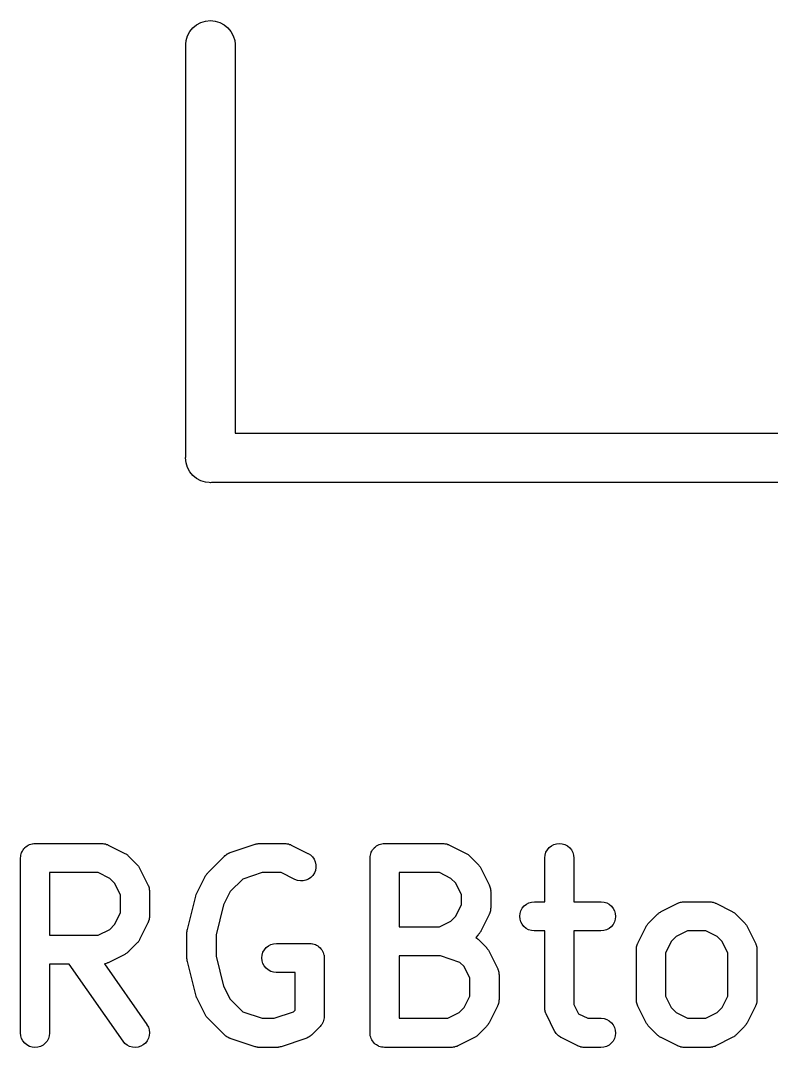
# Model space of a CAD drawing. Extents: x 74.8 to 169.8, y -84.2 to -63.4.
# Drawn here: x 74.78 to 78.64, y -82.41 to -77.12 of the extents above; entities that cross this region are included whole.
import ezdxf

# ---------------------------------------------------------------- set-up
doc = ezdxf.new("R2010")
doc.units = 0
doc.layers.add('BLACK', color=7, linetype='CONTINUOUS')

msp = doc.modelspace()

# ---------------------------------------------------------------- linework, layer by layer
at = {"layer": 'BLACK', "linetype": 'CONTINUOUS'}
for p, q in [((75.6489, -77.1801), (75.6648, -77.1608)), ((75.6648, -77.1608), (75.6841, -77.1449)), ((75.6841, -77.1449), (75.7062, -77.1331)), ((75.7062, -77.1331), (75.7301, -77.1258)), ((75.7301, -77.1258), (75.755, -77.1234)), ((75.755, -77.1234), (75.7799, -77.1258)), ((75.7799, -77.1258), (75.8038, -77.1331)), ((75.8038, -77.1331), (75.8259, -77.1449)), ((75.8259, -77.1449), (75.8452, -77.1608)), ((75.8452, -77.1608), (75.8611, -77.1801)), ((75.6298, -77.2261), (75.6371, -77.2022)), ((75.6371, -77.2022), (75.6489, -77.1801)), ((75.8611, -77.1801), (75.8729, -77.2022)), ((75.8729, -77.2022), (75.8802, -77.2261)), ((75.628, -77.2448), (75.6298, -77.2261)), ((75.628, -79.3688), (75.628, -77.2448)), ((75.8802, -77.2261), (75.882, -77.2448)), ((75.882, -77.2448), (75.882, -79.248)), ((75.882, -79.248), (98.108, -79.248)), ((75.6274, -79.375), (75.628, -79.3688)), ((75.6298, -79.3999), (75.6274, -79.375)), ((75.6371, -79.4238), (75.6298, -79.3999)), ((75.6489, -79.4459), (75.6371, -79.4238)), ((75.6648, -79.4652), (75.6489, -79.4459)), ((75.6841, -79.4811), (75.6648, -79.4652)), ((75.7062, -79.4929), (75.6841, -79.4811)), ((75.7301, -79.5002), (75.7062, -79.4929)), ((75.7488, -79.502), (75.7301, -79.5002)), ((75.755, -79.5026), (75.7488, -79.502)), ((75.7612, -79.502), (75.755, -79.5026)), ((98.2288, -79.502), (75.7612, -79.502)), ((74.7833, -81.4046), (74.7868, -81.3984)), ((74.7868, -81.3984), (74.7901, -81.3922)), ((74.7901, -81.3922), (74.7903, -81.392)), ((74.7903, -81.392), (74.7904, -81.3918)), ((74.7904, -81.3918), (74.795, -81.3863)), ((74.795, -81.3863), (74.7994, -81.3809)), ((74.7994, -81.3809), (74.7996, -81.3808)), ((74.7996, -81.3808), (74.7998, -81.3806)), ((74.7998, -81.3806), (74.8053, -81.3762)), ((74.8053, -81.3762), (74.8108, -81.3717)), ((74.8108, -81.3717), (74.811, -81.3715)), ((74.811, -81.3715), (74.8112, -81.3714)), ((74.8112, -81.3714), (74.8175, -81.3681)), ((74.8175, -81.3681), (74.8237, -81.3648)), ((74.8237, -81.3648), (74.824, -81.3647)), ((74.824, -81.3647), (74.8242, -81.3646)), ((74.8242, -81.3646), (74.831, -81.3626)), ((74.831, -81.3626), (74.8377, -81.3606)), ((74.8377, -81.3606), (74.838, -81.3605)), ((74.838, -81.3605), (74.8382, -81.3605)), ((74.8382, -81.3605), (74.8453, -81.3598)), ((74.8453, -81.3598), (74.8523, -81.3591)), ((74.8523, -81.3591), (75.1951, -81.3591)), ((75.1951, -81.3591), (75.1962, -81.3591)), ((75.1962, -81.3591), (75.1984, -81.3594)), ((75.1984, -81.3594), (75.2006, -81.3593)), ((75.2006, -81.3593), (75.2056, -81.3602)), ((75.2056, -81.3602), (75.2107, -81.3608)), ((75.2107, -81.3608), (75.2128, -81.3614)), ((75.2128, -81.3614), (75.215, -81.3618)), ((75.215, -81.3618), (75.2198, -81.3637)), ((75.2198, -81.3637), (75.2247, -81.3652)), ((75.2247, -81.3652), (75.2266, -81.3663)), ((75.2266, -81.3663), (75.2287, -81.3671)), ((75.2287, -81.3671), (75.3144, -81.4099)), ((75.8571, -81.4058), (75.9857, -81.363)), ((75.9857, -81.363), (75.9867, -81.3627)), ((75.9867, -81.3627), (75.9908, -81.3618)), ((75.9908, -81.3618), (75.9949, -81.3606)), ((75.9949, -81.3606), (75.998, -81.3603)), ((75.998, -81.3603), (76.001, -81.3596)), ((76.001, -81.3596), (76.0052, -81.3596)), ((76.0052, -81.3596), (76.0094, -81.3591)), ((76.0094, -81.3591), (76.138, -81.3591)), ((76.138, -81.3591), (76.139, -81.3591)), ((76.139, -81.3591), (76.1412, -81.3594)), ((76.1412, -81.3594), (76.1434, -81.3593)), ((76.1434, -81.3593), (76.1485, -81.3602)), ((76.1485, -81.3602), (76.1536, -81.3608)), ((76.1536, -81.3608), (76.1557, -81.3614)), ((76.1557, -81.3614), (76.1579, -81.3618)), ((76.1579, -81.3618), (76.1627, -81.3637)), ((76.1627, -81.3637), (76.1675, -81.3652)), ((76.1675, -81.3652), (76.1695, -81.3663)), ((76.1695, -81.3663), (76.1715, -81.3671)), ((76.1715, -81.3671), (76.2573, -81.4099)), ((76.5833, -81.4046), (76.5868, -81.3984)), ((76.5868, -81.3984), (76.5901, -81.3922)), ((76.5901, -81.3922), (76.5903, -81.392)), ((76.5903, -81.392), (76.5904, -81.3918)), ((76.5904, -81.3918), (76.595, -81.3863)), ((76.595, -81.3863), (76.5994, -81.3809)), ((76.5994, -81.3809), (76.5996, -81.3808)), ((76.5996, -81.3808), (76.5998, -81.3806)), ((76.5998, -81.3806), (76.6053, -81.3762)), ((76.6053, -81.3762), (76.6108, -81.3717)), ((76.6108, -81.3717), (76.611, -81.3715)), ((76.611, -81.3715), (76.6112, -81.3714)), ((76.6112, -81.3714), (76.6175, -81.3681)), ((76.6175, -81.3681), (76.6237, -81.3648)), ((76.6237, -81.3648), (76.624, -81.3647)), ((76.624, -81.3647), (76.6242, -81.3646)), ((76.6242, -81.3646), (76.631, -81.3626)), ((76.631, -81.3626), (76.6377, -81.3606)), ((76.6377, -81.3606), (76.638, -81.3605)), ((76.638, -81.3605), (76.6382, -81.3605)), ((76.6382, -81.3605), (76.6453, -81.3598)), ((76.6453, -81.3598), (76.6523, -81.3591)), ((76.6523, -81.3591), (76.9523, -81.3591)), ((76.9523, -81.3591), (76.9533, -81.3591)), ((76.9533, -81.3591), (76.9555, -81.3594)), ((76.9555, -81.3594), (76.9577, -81.3593)), ((76.9577, -81.3593), (76.9628, -81.3602)), ((76.9628, -81.3602), (76.9679, -81.3608)), ((76.9679, -81.3608), (76.97, -81.3614)), ((76.97, -81.3614), (76.9722, -81.3618)), ((76.9722, -81.3618), (76.977, -81.3637)), ((76.977, -81.3637), (76.9818, -81.3652)), ((76.9818, -81.3652), (76.9838, -81.3663)), ((76.9838, -81.3663), (76.9858, -81.3671)), ((76.9858, -81.3671), (77.0715, -81.4099)), ((77.4834, -81.4046), (77.4904, -81.3918)), ((77.4904, -81.3918), (77.4998, -81.3806)), ((77.4998, -81.3806), (77.5112, -81.3714)), ((77.5112, -81.3714), (77.5242, -81.3646)), ((77.5242, -81.3646), (77.5382, -81.3605)), ((77.5382, -81.3605), (77.5528, -81.3591)), ((77.5528, -81.3591), (77.5674, -81.3607)), ((77.5674, -81.3607), (77.5813, -81.365)), ((77.5813, -81.365), (77.5942, -81.372)), ((77.5942, -81.372), (77.6055, -81.3813)), ((77.6055, -81.3813), (77.6148, -81.3926)), ((77.6148, -81.3926), (77.6216, -81.4056)), ((74.7773, -81.4331), (74.7781, -81.4259)), ((74.7773, -81.4336), (74.7773, -81.4331)), ((74.7773, -81.4341), (74.7773, -81.4336)), ((74.7773, -81.4336), (74.7773, -81.4336)), ((74.7773, -81.4336), (74.7773, -81.4336)), ((74.7773, -82.3341), (74.7773, -81.4341)), ((74.7781, -81.4259), (74.7788, -81.4191)), ((74.7788, -81.4191), (74.7789, -81.4188)), ((74.7789, -81.4185), (74.7811, -81.4118)), ((74.7789, -81.4188), (74.7789, -81.4185)), ((74.7811, -81.4118), (74.7831, -81.4051)), ((74.7831, -81.4051), (74.7833, -81.4048)), ((74.7833, -81.4048), (74.7833, -81.4046)), ((75.3144, -81.4099), (75.3153, -81.4104)), ((75.3153, -81.4104), (75.3189, -81.4127)), ((75.3189, -81.4127), (75.3226, -81.4147)), ((75.3226, -81.4147), (75.325, -81.4167)), ((75.325, -81.4167), (75.3276, -81.4184)), ((75.3276, -81.4184), (75.3306, -81.4213)), ((75.3306, -81.4213), (75.3339, -81.424)), ((75.3339, -81.424), (75.3767, -81.4668)), ((75.7421, -81.5097), (75.8278, -81.424)), ((75.8278, -81.424), (75.8286, -81.4232)), ((75.8286, -81.4232), (75.8303, -81.4219)), ((75.8303, -81.4219), (75.8318, -81.4203)), ((75.8318, -81.4203), (75.836, -81.4173)), ((75.836, -81.4173), (75.84, -81.4141)), ((75.84, -81.4141), (75.842, -81.4131)), ((75.842, -81.4131), (75.8438, -81.4118)), ((75.8438, -81.4118), (75.8485, -81.4097)), ((75.8485, -81.4097), (75.853, -81.4074)), ((75.853, -81.4074), (75.8551, -81.4067)), ((75.8551, -81.4067), (75.8571, -81.4058)), ((76.2573, -81.4099), (76.2582, -81.4104)), ((76.2582, -81.4104), (76.2705, -81.4184)), ((76.2705, -81.4184), (76.281, -81.4286)), ((76.281, -81.4286), (76.2893, -81.4406)), ((76.2893, -81.4406), (76.2951, -81.454)), ((76.5773, -81.4331), (76.5781, -81.4259)), ((76.5773, -81.4336), (76.5773, -81.4331)), ((76.5773, -81.4341), (76.5773, -81.4336)), ((76.5773, -81.4336), (76.5773, -81.4336)), ((76.5773, -81.4336), (76.5773, -81.4336)), ((76.5773, -82.3341), (76.5773, -81.4341)), ((76.5781, -81.4259), (76.5788, -81.4191)), ((76.5788, -81.4191), (76.5789, -81.4188)), ((76.5789, -81.4185), (76.5811, -81.4118)), ((76.5789, -81.4188), (76.5789, -81.4185)), ((76.5811, -81.4118), (76.5831, -81.4051)), ((76.5831, -81.4051), (76.5833, -81.4048)), ((76.5833, -81.4048), (76.5833, -81.4046)), ((77.0715, -81.4099), (77.0725, -81.4104)), ((77.0725, -81.4104), (77.076, -81.4127)), ((77.076, -81.4127), (77.0797, -81.4147)), ((77.0797, -81.4147), (77.0821, -81.4167)), ((77.0821, -81.4167), (77.0848, -81.4184)), ((77.0848, -81.4184), (77.0878, -81.4213)), ((77.0878, -81.4213), (77.091, -81.424)), ((77.091, -81.424), (77.1339, -81.4668)), ((77.4773, -81.4331), (77.4789, -81.4185)), ((77.4773, -81.4341), (77.4773, -81.4331)), ((77.4773, -81.6591), (77.4773, -81.4341)), ((77.4789, -81.4185), (77.4834, -81.4046)), ((77.6216, -81.4056), (77.6259, -81.4196)), ((77.6259, -81.4196), (77.6273, -81.4341)), ((77.6273, -81.4341), (77.6273, -81.6591)), ((75.3767, -81.4668), (75.3775, -81.4676)), ((75.3775, -81.4676), (75.3801, -81.4709)), ((75.3801, -81.4709), (75.383, -81.4739)), ((75.383, -81.4739), (75.3847, -81.4766)), ((75.3847, -81.4766), (75.3866, -81.479)), ((75.3866, -81.479), (75.3886, -81.4827)), ((75.3886, -81.4827), (75.3908, -81.4863)), ((75.3908, -81.4863), (75.4337, -81.572)), ((76.2959, -81.4974), (76.2906, -81.511)), ((76.2951, -81.454), (76.2982, -81.4683)), ((76.2985, -81.483), (76.2959, -81.4974)), ((76.2982, -81.4683), (76.2985, -81.483)), ((77.1339, -81.4668), (77.1346, -81.4676)), ((77.1346, -81.4676), (77.1373, -81.4709)), ((77.1373, -81.4709), (77.1401, -81.4739)), ((77.1401, -81.4739), (77.1418, -81.4766)), ((77.1418, -81.4766), (77.1438, -81.479)), ((77.1438, -81.479), (77.1457, -81.4827)), ((77.1457, -81.4827), (77.1479, -81.4863)), ((77.1479, -81.4863), (77.1908, -81.572)), ((74.9273, -81.5091), (74.9273, -81.8306)), ((75.1774, -81.5091), (74.9273, -81.5091)), ((75.2364, -81.5386), (75.1774, -81.5091)), ((75.2621, -81.5643), (75.2364, -81.5386)), ((75.6852, -81.6149), (75.7281, -81.5292)), ((75.7281, -81.5292), (75.7285, -81.5282)), ((75.7285, -81.5282), (75.7308, -81.5247)), ((75.7308, -81.5247), (75.7328, -81.521)), ((75.7328, -81.521), (75.7348, -81.5186)), ((75.7348, -81.5186), (75.7365, -81.516)), ((75.7365, -81.516), (75.7394, -81.5129)), ((75.7394, -81.5129), (75.7421, -81.5097)), ((75.9214, -81.5426), (75.8568, -81.6071)), ((76.0216, -81.5091), (75.9214, -81.5426)), ((76.1203, -81.5091), (76.0216, -81.5091)), ((76.1902, -81.5441), (76.1203, -81.5091)), ((76.2038, -81.5493), (76.1902, -81.5441)), ((76.2183, -81.5518), (76.2038, -81.5493)), ((76.2329, -81.5514), (76.2183, -81.5518)), ((76.2472, -81.5482), (76.2329, -81.5514)), ((76.2606, -81.5423), (76.2472, -81.5482)), ((76.2726, -81.5339), (76.2606, -81.5423)), ((76.2827, -81.5233), (76.2726, -81.5339)), ((76.2906, -81.511), (76.2827, -81.5233)), ((76.7273, -81.5091), (76.7273, -81.7877)), ((76.9346, -81.5091), (76.7273, -81.5091)), ((76.9936, -81.5386), (76.9346, -81.5091)), ((77.0192, -81.5643), (76.9936, -81.5386)), ((75.2916, -81.6233), (75.2621, -81.5643)), ((75.4337, -81.572), (75.4341, -81.573)), ((75.4341, -81.573), (75.4349, -81.575)), ((75.4349, -81.575), (75.4359, -81.577)), ((75.4359, -81.577), (75.4374, -81.5819)), ((75.4374, -81.5819), (75.4392, -81.5867)), ((75.4392, -81.5867), (75.4395, -81.5889)), ((75.4395, -81.5889), (75.4401, -81.591)), ((75.4401, -81.591), (75.4406, -81.5961)), ((75.4406, -81.5961), (75.4414, -81.6012)), ((75.4414, -81.6012), (75.4414, -81.6034)), ((75.4414, -81.6034), (75.4416, -81.6056)), ((75.4416, -81.6056), (75.4416, -81.7341)), ((75.8568, -81.6071), (75.823, -81.6746)), ((77.0487, -81.6233), (77.0192, -81.5643)), ((77.1908, -81.572), (77.1913, -81.573)), ((77.1913, -81.573), (77.192, -81.575)), ((77.192, -81.575), (77.1931, -81.577)), ((77.1931, -81.577), (77.1945, -81.5819)), ((77.1945, -81.5819), (77.1963, -81.5867)), ((77.1963, -81.5867), (77.1966, -81.5889)), ((77.1966, -81.5889), (77.1973, -81.591)), ((77.1973, -81.591), (77.1978, -81.5961)), ((77.1978, -81.5961), (77.1986, -81.6012)), ((77.1986, -81.6012), (77.1985, -81.6034)), ((77.1985, -81.6034), (77.1987, -81.6056)), ((77.1987, -81.6056), (77.1987, -81.6913)), ((75.2916, -81.7164), (75.2916, -81.6233)), ((75.6367, -81.8017), (75.6795, -81.6302)), ((75.6795, -81.6302), (75.6798, -81.6292)), ((75.6798, -81.6292), (75.6799, -81.6289)), ((75.6799, -81.6289), (75.68, -81.6286)), ((75.68, -81.6286), (75.6825, -81.622)), ((75.6825, -81.622), (75.6849, -81.6155)), ((75.6849, -81.6155), (75.6851, -81.6152)), ((75.6851, -81.6152), (75.6852, -81.6149)), ((77.0487, -81.6736), (77.0487, -81.6233)), ((77.3951, -81.6648), (77.4091, -81.6606)), ((77.4091, -81.6606), (77.4237, -81.6591)), ((77.4237, -81.6591), (77.4773, -81.6591)), ((77.6273, -81.6591), (77.7666, -81.6591)), ((77.7666, -81.6591), (77.7676, -81.6591)), ((77.7676, -81.6591), (77.7822, -81.6608)), ((77.7822, -81.6608), (77.7961, -81.6652)), ((78.1666, -81.6648), (78.1715, -81.6633)), ((78.1715, -81.6633), (78.1763, -81.6616)), ((78.1763, -81.6616), (78.1785, -81.6612)), ((78.1785, -81.6612), (78.1806, -81.6606)), ((78.1806, -81.6606), (78.1857, -81.6601)), ((78.1857, -81.6601), (78.1907, -81.6593)), ((78.1907, -81.6593), (78.1929, -81.6594)), ((78.1929, -81.6594), (78.1951, -81.6591)), ((78.1951, -81.6591), (78.3237, -81.6591)), ((78.3237, -81.6591), (78.3248, -81.6591)), ((78.3248, -81.6591), (78.327, -81.6594)), ((78.327, -81.6594), (78.3292, -81.6593)), ((78.3292, -81.6593), (78.3342, -81.6602)), ((78.3342, -81.6602), (78.3393, -81.6608)), ((78.3393, -81.6608), (78.3414, -81.6614)), ((78.3414, -81.6614), (78.3436, -81.6618)), ((78.3436, -81.6618), (78.3484, -81.6637)), ((78.3484, -81.6637), (78.3533, -81.6652)), ((75.2621, -81.7754), (75.2916, -81.7164)), ((75.823, -81.6746), (75.7844, -81.8291)), ((77.0192, -81.7326), (77.0487, -81.6736)), ((77.1942, -81.7159), (77.1926, -81.7208)), ((77.196, -81.7112), (77.1942, -81.7159)), ((77.1964, -81.709), (77.196, -81.7112)), ((77.1971, -81.7069), (77.1964, -81.709)), ((77.1976, -81.7018), (77.1971, -81.7069)), ((77.1985, -81.6967), (77.1976, -81.7018)), ((77.1987, -81.6923), (77.1985, -81.6945)), ((77.1985, -81.6945), (77.1985, -81.6967)), ((77.1987, -81.6913), (77.1987, -81.6923)), ((77.3502, -81.7191), (77.3546, -81.7051)), ((77.3546, -81.7051), (77.3615, -81.6922)), ((77.3615, -81.6922), (77.3709, -81.6809)), ((77.3709, -81.6809), (77.3822, -81.6717)), ((77.3822, -81.6717), (77.3951, -81.6648)), ((77.7961, -81.6652), (77.8089, -81.6723)), ((77.8089, -81.6723), (77.8202, -81.6817)), ((77.8202, -81.6817), (77.8293, -81.6931)), ((77.8293, -81.6931), (77.8361, -81.706)), ((77.8361, -81.706), (77.8402, -81.7201)), ((78.0635, -81.7177), (78.0661, -81.716)), ((78.0661, -81.716), (78.0686, -81.7141)), ((78.0686, -81.7141), (78.0723, -81.7122)), ((78.0723, -81.7122), (78.0759, -81.7099)), ((78.0759, -81.7099), (78.1616, -81.6671)), ((78.1616, -81.6671), (78.1625, -81.6666)), ((78.1625, -81.6666), (78.1646, -81.6658)), ((78.1646, -81.6658), (78.1666, -81.6648)), ((78.3533, -81.6652), (78.3552, -81.6663)), ((78.3552, -81.6663), (78.3573, -81.6671)), ((78.3573, -81.6671), (78.443, -81.7099)), ((78.443, -81.7099), (78.4439, -81.7104)), ((78.4439, -81.7104), (78.4474, -81.7127)), ((78.4474, -81.7127), (78.4511, -81.7147)), ((78.4511, -81.7147), (78.4536, -81.7167)), ((78.4536, -81.7167), (78.4562, -81.7184)), ((75.4337, -81.7677), (75.3908, -81.8534)), ((75.4344, -81.7656), (75.4337, -81.7677)), ((75.4355, -81.7637), (75.4344, -81.7656)), ((75.4371, -81.7588), (75.4355, -81.7637)), ((75.4389, -81.754), (75.4371, -81.7588)), ((75.4393, -81.7518), (75.4389, -81.754)), ((75.4399, -81.7497), (75.4393, -81.7518)), ((75.4405, -81.7446), (75.4399, -81.7497)), ((75.4414, -81.7396), (75.4405, -81.7446)), ((75.4416, -81.7352), (75.4413, -81.7374)), ((75.4413, -81.7374), (75.4414, -81.7396)), ((75.4416, -81.7341), (75.4416, -81.7352)), ((76.9346, -81.7877), (76.9936, -81.7582)), ((76.9936, -81.7582), (77.0192, -81.7326)), ((77.1908, -81.7248), (77.1479, -81.8105)), ((77.1916, -81.7228), (77.1908, -81.7248)), ((77.1926, -81.7208), (77.1916, -81.7228)), ((77.3487, -81.7336), (77.3502, -81.7191)), ((77.35, -81.7482), (77.3487, -81.7336)), ((77.3542, -81.7622), (77.35, -81.7482)), ((77.361, -81.7752), (77.3542, -81.7622)), ((77.8357, -81.7632), (77.8287, -81.7761)), ((77.84, -81.7492), (77.8357, -81.7632)), ((77.8416, -81.7347), (77.84, -81.7492)), ((77.8402, -81.7201), (77.8416, -81.7347)), ((78.0109, -81.7701), (78.0135, -81.7668)), ((78.0135, -81.7668), (78.0564, -81.724)), ((78.0564, -81.724), (78.0571, -81.7232)), ((78.0571, -81.7232), (78.0604, -81.7206)), ((78.0604, -81.7206), (78.0635, -81.7177)), ((78.4562, -81.7184), (78.4592, -81.7213)), ((78.4592, -81.7213), (78.4625, -81.724)), ((78.4625, -81.724), (78.5053, -81.7668)), ((78.5053, -81.7668), (78.5061, -81.7676)), ((78.5061, -81.7676), (78.5087, -81.7709)), ((75.1774, -81.8306), (75.2364, -81.8011)), ((75.2364, -81.8011), (75.2621, -81.7754)), ((75.6344, -81.8188), (75.6346, -81.8175)), ((75.6344, -81.8199), (75.6344, -81.8188)), ((75.6344, -81.9484), (75.6344, -81.8199)), ((75.6345, -81.8161), (75.6354, -81.8102)), ((75.6346, -81.8175), (75.6345, -81.8161)), ((75.6354, -81.8102), (75.6361, -81.8043)), ((75.6361, -81.8043), (75.6365, -81.803)), ((75.6365, -81.803), (75.6367, -81.8017)), ((76.7273, -81.7877), (76.9346, -81.7877)), ((77.1412, -81.8211), (77.1395, -81.8238)), ((77.1432, -81.8187), (77.1412, -81.8211)), ((77.1452, -81.815), (77.1432, -81.8187)), ((77.1475, -81.8115), (77.1452, -81.815)), ((77.1479, -81.8105), (77.1475, -81.8115)), ((77.3701, -81.7866), (77.361, -81.7752)), ((77.3813, -81.796), (77.3701, -81.7866)), ((77.3942, -81.8031), (77.3813, -81.796)), ((77.4081, -81.8075), (77.3942, -81.8031)), ((77.4227, -81.8091), (77.4081, -81.8075)), ((77.4237, -81.8091), (77.4227, -81.8091)), ((77.4773, -81.8091), (77.4237, -81.8091)), ((77.4773, -82.2056), (77.4773, -81.8091)), ((77.7666, -81.8091), (77.6273, -81.8091)), ((77.6273, -81.8091), (77.6273, -82.1879)), ((77.7811, -81.8077), (77.7666, -81.8091)), ((77.7952, -81.8035), (77.7811, -81.8077)), ((77.8081, -81.7966), (77.7952, -81.8035)), ((77.8194, -81.7874), (77.8081, -81.7966)), ((77.8287, -81.7761), (77.8194, -81.7874)), ((77.9566, -81.872), (77.9995, -81.7863)), ((77.9995, -81.7863), (78, -81.7854)), ((78, -81.7854), (78.0023, -81.7818)), ((78.0023, -81.7818), (78.0042, -81.7781)), ((78.0042, -81.7781), (78.0062, -81.7757)), ((78.0062, -81.7757), (78.0079, -81.7731)), ((78.0079, -81.7731), (78.0109, -81.7701)), ((78.2128, -81.8091), (78.1539, -81.8386)), ((78.306, -81.8091), (78.2128, -81.8091)), ((78.365, -81.8386), (78.306, -81.8091)), ((78.5087, -81.7709), (78.5116, -81.7739)), ((78.5116, -81.7739), (78.5132, -81.7766)), ((78.5132, -81.7766), (78.5152, -81.779)), ((78.5152, -81.779), (78.5171, -81.7827)), ((78.5171, -81.7827), (78.5194, -81.7863)), ((78.5194, -81.7863), (78.5622, -81.872)), ((74.9273, -81.8306), (75.1774, -81.8306)), ((75.3767, -81.8729), (75.3339, -81.9157)), ((75.3794, -81.8696), (75.3767, -81.8729)), ((75.3824, -81.8666), (75.3794, -81.8696)), ((75.3841, -81.864), (75.3824, -81.8666)), ((75.386, -81.8616), (75.3841, -81.864)), ((75.388, -81.8579), (75.386, -81.8616)), ((75.3903, -81.8543), (75.388, -81.8579)), ((75.3908, -81.8534), (75.3903, -81.8543)), ((75.7844, -81.8291), (75.7844, -81.9392)), ((76.0666, -81.8791), (76.0806, -81.8749)), ((76.0806, -81.8749), (76.0951, -81.8734)), ((76.0951, -81.8734), (76.2666, -81.8734)), ((76.2666, -81.8734), (76.2671, -81.8734)), ((76.2671, -81.8734), (76.2671, -81.8734)), ((76.2671, -81.8734), (76.2671, -81.8734)), ((76.2671, -81.8734), (76.2676, -81.8734)), ((76.2676, -81.8734), (76.2747, -81.8742)), ((76.2747, -81.8742), (76.2817, -81.875)), ((76.2817, -81.875), (76.2819, -81.875)), ((76.2819, -81.875), (76.2822, -81.8751)), ((76.2822, -81.8751), (76.2889, -81.8772)), ((77.1339, -81.83), (77.1213, -81.8426)), ((77.1213, -81.8426), (77.1226, -81.8432)), ((77.1226, -81.8432), (77.1265, -81.8465)), ((77.1265, -81.8465), (77.1307, -81.8495)), ((77.1307, -81.8495), (77.1322, -81.8511)), ((77.1322, -81.8511), (77.1339, -81.8525)), ((77.1366, -81.8268), (77.1339, -81.83)), ((77.1339, -81.8525), (77.1767, -81.8954)), ((77.1395, -81.8238), (77.1366, -81.8268)), ((77.9548, -81.876), (77.9558, -81.8741)), ((77.9558, -81.8741), (77.9566, -81.872)), ((78.1282, -81.8643), (78.0987, -81.9233)), ((78.1539, -81.8386), (78.1282, -81.8643)), ((78.3906, -81.8643), (78.365, -81.8386)), ((78.4201, -81.9233), (78.3906, -81.8643)), ((78.5622, -81.872), (78.5627, -81.873)), ((78.5627, -81.873), (78.5634, -81.875)), ((78.5634, -81.875), (78.5645, -81.877)), ((75.318, -81.9276), (75.3144, -81.9298)), ((75.3217, -81.9256), (75.318, -81.9276)), ((75.3241, -81.9237), (75.3217, -81.9256)), ((75.3268, -81.922), (75.3241, -81.9237)), ((75.3299, -81.9191), (75.3268, -81.922)), ((75.3331, -81.9165), (75.3299, -81.9191)), ((75.3339, -81.9157), (75.3331, -81.9165)), ((76.0217, -81.9333), (76.026, -81.9194)), ((76.026, -81.9194), (76.033, -81.9065)), ((76.033, -81.9065), (76.0423, -81.8952)), ((76.0423, -81.8952), (76.0536, -81.886)), ((76.0536, -81.886), (76.0666, -81.8791)), ((76.2889, -81.8772), (76.2956, -81.8793)), ((76.2956, -81.8793), (76.2959, -81.8794)), ((76.2959, -81.8794), (76.2961, -81.8795)), ((76.2961, -81.8795), (76.3023, -81.8829)), ((76.3023, -81.8829), (76.3085, -81.8862)), ((76.3085, -81.8862), (76.3087, -81.8864)), ((76.3087, -81.8864), (76.3089, -81.8865)), ((76.3089, -81.8865), (76.3144, -81.8911)), ((76.3144, -81.8911), (76.3198, -81.8956)), ((76.3198, -81.8956), (76.32, -81.8958)), ((76.32, -81.8958), (76.3202, -81.896)), ((76.3202, -81.896), (76.3245, -81.9014)), ((76.3245, -81.9014), (76.329, -81.9069)), ((76.329, -81.9069), (76.3292, -81.9072)), ((76.3292, -81.9072), (76.3293, -81.9074)), ((76.3293, -81.9074), (76.3326, -81.9136)), ((76.3326, -81.9136), (76.3359, -81.9198)), ((76.3359, -81.9198), (76.336, -81.9201)), ((76.336, -81.9201), (76.3361, -81.9203)), ((76.3361, -81.9203), (76.3381, -81.9271)), ((76.3381, -81.9271), (76.3401, -81.9339)), ((77.1767, -81.8954), (77.1775, -81.8961)), ((77.1775, -81.8961), (77.1801, -81.8994)), ((77.1801, -81.8994), (77.183, -81.9025)), ((77.183, -81.9025), (77.1847, -81.9051)), ((77.1847, -81.9051), (77.1866, -81.9076)), ((77.1866, -81.9076), (77.1886, -81.9113)), ((77.1886, -81.9113), (77.1908, -81.9149)), ((77.1908, -81.9149), (77.2337, -82.0006)), ((77.9487, -81.9045), (77.949, -81.9023)), ((77.9487, -81.9056), (77.9487, -81.9045)), ((77.9487, -82.1627), (77.9487, -81.9056)), ((77.9489, -81.9001), (77.9498, -81.8951)), ((77.949, -81.9023), (77.9489, -81.9001)), ((77.9498, -81.8951), (77.9504, -81.89)), ((77.9504, -81.89), (77.951, -81.8879)), ((77.951, -81.8879), (77.9514, -81.8857)), ((77.9514, -81.8857), (77.9532, -81.8809)), ((77.9532, -81.8809), (77.9548, -81.876)), ((78.0987, -81.9233), (78.0987, -82.145)), ((78.4201, -82.145), (78.4201, -81.9233)), ((78.5645, -81.877), (78.566, -81.8819)), ((78.566, -81.8819), (78.5677, -81.8867)), ((78.5677, -81.8867), (78.5681, -81.8889)), ((78.5681, -81.8889), (78.5687, -81.891)), ((78.5687, -81.891), (78.5692, -81.8961)), ((78.5692, -81.8961), (78.57, -81.9012)), ((78.57, -81.9012), (78.5699, -81.9034)), ((78.5699, -81.9034), (78.5701, -81.9056)), ((78.5701, -81.9056), (78.5701, -82.1627)), ((75.0275, -81.9806), (74.9273, -81.9806)), ((74.9273, -81.9806), (74.9273, -82.3341)), ((75.3051, -82.3772), (75.0275, -81.9806)), ((75.2097, -81.9791), (75.2096, -81.9792)), ((75.2096, -81.9792), (75.428, -82.2911)), ((75.2118, -81.9785), (75.2097, -81.9791)), ((75.214, -81.9782), (75.2118, -81.9785)), ((75.2188, -81.9764), (75.214, -81.9782)), ((75.2237, -81.9749), (75.2188, -81.9764)), ((75.2257, -81.9739), (75.2237, -81.9749)), ((75.2277, -81.9731), (75.2257, -81.9739)), ((75.2287, -81.9727), (75.2277, -81.9731)), ((75.3144, -81.9298), (75.2287, -81.9727)), ((75.6346, -81.9498), (75.6344, -81.9484)), ((75.6345, -81.9511), (75.6346, -81.9498)), ((75.6353, -81.957), (75.6345, -81.9511)), ((75.6359, -81.963), (75.6353, -81.957)), ((75.6362, -81.9643), (75.6359, -81.963)), ((75.6364, -81.9656), (75.6362, -81.9643)), ((75.6367, -81.9666), (75.6364, -81.9656)), ((75.6795, -82.138), (75.6367, -81.9666)), ((75.7844, -81.9392), (75.823, -82.0937)), ((76.0201, -81.9479), (76.0217, -81.9333)), ((76.0215, -81.9625), (76.0201, -81.9479)), ((76.0256, -81.9765), (76.0215, -81.9625)), ((76.0324, -81.9895), (76.0256, -81.9765)), ((76.3401, -81.9339), (76.3402, -81.9341)), ((76.3402, -81.9341), (76.3402, -81.9344)), ((76.3402, -81.9344), (76.3409, -81.9414)), ((76.3409, -81.9414), (76.3416, -81.9484)), ((76.3416, -81.9484), (76.3416, -82.2484)), ((76.7273, -81.9377), (76.7273, -82.2591)), ((76.9401, -81.9377), (76.7273, -81.9377)), ((77.0403, -81.9711), (76.9401, -81.9377)), ((77.0621, -81.9929), (77.0403, -81.9711)), ((76.0416, -82.0009), (76.0324, -81.9895)), ((76.0528, -82.0103), (76.0416, -82.0009)), ((76.0656, -82.0174), (76.0528, -82.0103)), ((76.0795, -82.0218), (76.0656, -82.0174)), ((76.0941, -82.0234), (76.0795, -82.0218)), ((76.0951, -82.0234), (76.0941, -82.0234)), ((76.1916, -82.0234), (76.0951, -82.0234)), ((76.1916, -82.2174), (76.1916, -82.0234)), ((77.0916, -82.0518), (77.0621, -81.9929)), ((77.2337, -82.0006), (77.2341, -82.0015)), ((77.2341, -82.0015), (77.2349, -82.0036)), ((77.2349, -82.0036), (77.2359, -82.0056)), ((77.2359, -82.0056), (77.2374, -82.0105)), ((77.2374, -82.0105), (77.2392, -82.0153)), ((77.2392, -82.0153), (77.2395, -82.0175)), ((77.2395, -82.0175), (77.2401, -82.0196)), ((77.2401, -82.0196), (77.2406, -82.0247)), ((77.2406, -82.0247), (77.2414, -82.0297)), ((77.2414, -82.0297), (77.2414, -82.0319)), ((77.2414, -82.0319), (77.2416, -82.0341)), ((77.0916, -82.145), (77.0916, -82.0518)), ((77.2416, -82.0341), (77.2416, -82.1627)), ((75.6796, -82.1384), (75.6795, -82.138)), ((75.6797, -82.1387), (75.6796, -82.1384)), ((75.6821, -82.1452), (75.6797, -82.1387)), ((75.823, -82.0937), (75.8568, -82.1611)), ((75.6844, -82.1518), (75.6821, -82.1452)), ((75.6846, -82.1521), (75.6844, -82.1518)), ((75.6847, -82.1525), (75.6846, -82.1521)), ((75.6852, -82.1534), (75.6847, -82.1525)), ((75.7281, -82.2391), (75.6852, -82.1534)), ((75.8568, -82.1611), (75.9214, -82.2257)), ((77.0621, -82.204), (77.0916, -82.145)), ((77.2355, -82.1923), (77.2344, -82.1942)), ((77.2371, -82.1874), (77.2355, -82.1923)), ((77.2389, -82.1826), (77.2371, -82.1874)), ((77.2393, -82.1804), (77.2389, -82.1826)), ((77.2399, -82.1783), (77.2393, -82.1804)), ((77.2405, -82.1732), (77.2399, -82.1783)), ((77.2414, -82.1682), (77.2405, -82.1732)), ((77.2416, -82.1638), (77.2413, -82.166)), ((77.2413, -82.166), (77.2414, -82.1682)), ((77.2416, -82.1627), (77.2416, -82.1638)), ((77.6273, -82.1879), (77.651, -82.2354)), ((77.9489, -82.1649), (77.9487, -82.1627)), ((77.9488, -82.1671), (77.9489, -82.1649)), ((77.9496, -82.1722), (77.9488, -82.1671)), ((77.9501, -82.1773), (77.9496, -82.1722)), ((77.9508, -82.1794), (77.9501, -82.1773)), ((77.9511, -82.1816), (77.9508, -82.1794)), ((77.9529, -82.1864), (77.9511, -82.1816)), ((77.9544, -82.1913), (77.9529, -82.1864)), ((77.9554, -82.1932), (77.9544, -82.1913)), ((78.0987, -82.145), (78.1282, -82.204)), ((78.3906, -82.204), (78.4201, -82.145)), ((78.5641, -82.1923), (78.563, -82.1942)), ((78.5656, -82.1874), (78.5641, -82.1923)), ((78.5675, -82.1826), (78.5656, -82.1874)), ((78.5678, -82.1804), (78.5675, -82.1826)), ((78.5685, -82.1783), (78.5678, -82.1804)), ((78.5691, -82.1732), (78.5685, -82.1783)), ((78.5699, -82.1682), (78.5691, -82.1732)), ((78.5701, -82.1638), (78.5699, -82.166)), ((78.5699, -82.166), (78.5699, -82.1682)), ((78.5701, -82.1627), (78.5701, -82.1638)), ((75.7303, -82.2427), (75.7281, -82.2391)), ((75.7322, -82.2464), (75.7303, -82.2427)), ((75.9214, -82.2257), (76.0216, -82.2591)), ((76.083, -82.2591), (76.1832, -82.2257)), ((76.1832, -82.2257), (76.1916, -82.2174)), ((76.9774, -82.2591), (77.0364, -82.2296)), ((77.0364, -82.2296), (77.0621, -82.204)), ((77.2337, -82.1963), (77.1908, -82.282)), ((77.2344, -82.1942), (77.2337, -82.1963)), ((77.4775, -82.2078), (77.4773, -82.2056)), ((77.4774, -82.21), (77.4775, -82.2078)), ((77.4782, -82.215), (77.4774, -82.21)), ((77.4787, -82.2201), (77.4782, -82.215)), ((77.4794, -82.2223), (77.4787, -82.2201)), ((77.4797, -82.2244), (77.4794, -82.2223)), ((77.4815, -82.2292), (77.4797, -82.2244)), ((77.4829, -82.2342), (77.4815, -82.2292)), ((77.484, -82.2361), (77.4829, -82.2342)), ((77.4847, -82.2382), (77.484, -82.2361)), ((77.4852, -82.2391), (77.4847, -82.2382)), ((77.5281, -82.3248), (77.4852, -82.2391)), ((77.651, -82.2354), (77.6986, -82.2591)), ((77.9562, -82.1953), (77.9554, -82.1932)), ((77.9566, -82.1963), (77.9562, -82.1953)), ((77.9995, -82.282), (77.9566, -82.1963)), ((78.1282, -82.204), (78.1539, -82.2296)), ((78.1539, -82.2296), (78.2128, -82.2591)), ((78.306, -82.2591), (78.365, -82.2296)), ((78.365, -82.2296), (78.3906, -82.204)), ((78.5622, -82.1963), (78.5194, -82.282)), ((78.563, -82.1942), (78.5622, -82.1963)), ((75.428, -82.2911), (75.4286, -82.292)), ((75.4286, -82.292), (75.4356, -82.3048)), ((75.7342, -82.2489), (75.7322, -82.2464)), ((75.7359, -82.2515), (75.7342, -82.2489)), ((75.7387, -82.2546), (75.7359, -82.2515)), ((75.7414, -82.2579), (75.7387, -82.2546)), ((75.7421, -82.2586), (75.7414, -82.2579)), ((75.8278, -82.3443), (75.7421, -82.2586)), ((76.0216, -82.2591), (76.083, -82.2591)), ((76.324, -82.2961), (76.3196, -82.3015)), ((76.3285, -82.2908), (76.324, -82.2961)), ((76.3286, -82.2905), (76.3285, -82.2908)), ((76.3289, -82.2901), (76.3286, -82.2905)), ((76.3322, -82.2841), (76.3289, -82.2901)), ((76.3355, -82.278), (76.3322, -82.2841)), ((76.3356, -82.2776), (76.3355, -82.278)), ((76.3358, -82.2772), (76.3356, -82.2776)), ((76.3378, -82.2706), (76.3358, -82.2772)), ((76.3399, -82.264), (76.3378, -82.2706)), ((76.34, -82.2636), (76.3399, -82.264)), ((76.3401, -82.2633), (76.34, -82.2636)), ((76.3408, -82.2564), (76.3401, -82.2633)), ((76.3416, -82.2495), (76.3408, -82.2564)), ((76.3416, -82.2484), (76.3416, -82.2487)), ((76.3416, -82.2487), (76.3416, -82.2487)), ((76.3416, -82.2487), (76.3416, -82.2487)), ((76.3416, -82.2487), (76.3416, -82.2495)), ((76.7273, -82.2591), (76.9774, -82.2591)), ((77.1794, -82.2982), (77.1767, -82.3015)), ((77.1824, -82.2952), (77.1794, -82.2982)), ((77.1841, -82.2926), (77.1824, -82.2952)), ((77.186, -82.2901), (77.1841, -82.2926)), ((77.188, -82.2864), (77.186, -82.2901)), ((77.1903, -82.2829), (77.188, -82.2864)), ((77.1908, -82.282), (77.1903, -82.2829)), ((77.6986, -82.2591), (77.7666, -82.2591)), ((77.7666, -82.2591), (77.7676, -82.2591)), ((77.7676, -82.2591), (77.7822, -82.2608)), ((77.7822, -82.2608), (77.7961, -82.2652)), ((77.7961, -82.2652), (77.8089, -82.2723)), ((77.8089, -82.2723), (77.8202, -82.2817)), ((77.8202, -82.2817), (77.8293, -82.2931)), ((77.8293, -82.2931), (77.8361, -82.306)), ((78.0017, -82.2855), (77.9995, -82.282)), ((78.0037, -82.2893), (78.0017, -82.2855)), ((78.0056, -82.2917), (78.0037, -82.2893)), ((78.0073, -82.2944), (78.0056, -82.2917)), ((78.0102, -82.2974), (78.0073, -82.2944)), ((78.0128, -82.3007), (78.0102, -82.2974)), ((78.2128, -82.2591), (78.306, -82.2591)), ((78.508, -82.2982), (78.5053, -82.3015)), ((78.5109, -82.2952), (78.508, -82.2982)), ((78.5126, -82.2926), (78.5109, -82.2952)), ((78.5146, -82.2901), (78.5126, -82.2926)), ((78.5166, -82.2864), (78.5146, -82.2901)), ((78.5189, -82.2829), (78.5166, -82.2864)), ((78.5194, -82.282), (78.5189, -82.2829)), ((74.7787, -82.3487), (74.7773, -82.3341)), ((74.7829, -82.3627), (74.7787, -82.3487)), ((74.9256, -82.3497), (74.9212, -82.3637)), ((74.9273, -82.3352), (74.9256, -82.3497)), ((74.9273, -82.3341), (74.9273, -82.3352)), ((75.4356, -82.3048), (75.44, -82.3188)), ((75.4403, -82.3479), (75.4362, -82.362)), ((75.44, -82.3188), (75.4416, -82.3334)), ((75.4416, -82.3334), (75.4403, -82.3479)), ((75.8295, -82.3457), (75.8278, -82.3443)), ((75.831, -82.3473), (75.8295, -82.3457)), ((75.8352, -82.3504), (75.831, -82.3473)), ((75.8391, -82.3536), (75.8352, -82.3504)), ((76.2686, -82.351), (76.2646, -82.3542)), ((76.2728, -82.348), (76.2686, -82.351)), ((76.2743, -82.3464), (76.2728, -82.348)), ((76.276, -82.3451), (76.2743, -82.3464)), ((76.2767, -82.3443), (76.276, -82.3451)), ((76.3196, -82.3015), (76.2767, -82.3443)), ((76.578, -82.3412), (76.5773, -82.3341)), ((76.5786, -82.3482), (76.578, -82.3412)), ((76.5787, -82.3484), (76.5786, -82.3482)), ((76.5787, -82.3487), (76.5787, -82.3484)), ((76.5807, -82.3555), (76.5787, -82.3487)), ((77.1268, -82.3506), (77.1241, -82.3522)), ((77.1299, -82.3477), (77.1268, -82.3506)), ((77.1331, -82.3451), (77.1299, -82.3477)), ((77.1339, -82.3443), (77.1331, -82.3451)), ((77.1767, -82.3015), (77.1339, -82.3443)), ((77.5289, -82.3262), (77.5281, -82.3248)), ((77.5296, -82.3277), (77.5289, -82.3262)), ((77.5328, -82.3324), (77.5296, -82.3277)), ((77.5359, -82.3372), (77.5328, -82.3324)), ((77.537, -82.3384), (77.5359, -82.3372)), ((77.5379, -82.3397), (77.537, -82.3384)), ((77.542, -82.3437), (77.5379, -82.3397)), ((77.5459, -82.3479), (77.542, -82.3437)), ((77.5472, -82.3488), (77.5459, -82.3479)), ((77.5484, -82.3499), (77.5472, -82.3488)), ((77.5532, -82.353), (77.5484, -82.3499)), ((77.84, -82.3492), (77.8357, -82.3632)), ((77.8361, -82.306), (77.8402, -82.3201)), ((77.8416, -82.3347), (77.84, -82.3492)), ((77.8402, -82.3201), (77.8416, -82.3347)), ((78.0135, -82.3015), (78.0128, -82.3007)), ((78.0564, -82.3443), (78.0135, -82.3015)), ((78.0596, -82.347), (78.0564, -82.3443)), ((78.0627, -82.3499), (78.0596, -82.347)), ((78.0653, -82.3516), (78.0627, -82.3499)), ((78.4554, -82.3506), (78.4527, -82.3522)), ((78.4584, -82.3477), (78.4554, -82.3506)), ((78.4617, -82.3451), (78.4584, -82.3477)), ((78.4625, -82.3443), (78.4617, -82.3451)), ((78.5053, -82.3015), (78.4625, -82.3443)), ((74.7898, -82.3756), (74.7829, -82.3627)), ((74.7991, -82.387), (74.7898, -82.3756)), ((74.8103, -82.3963), (74.7991, -82.387)), ((74.8232, -82.4033), (74.8103, -82.3963)), ((74.8372, -82.4076), (74.8232, -82.4033)), ((74.8804, -82.4037), (74.8663, -82.4078)), ((74.8934, -82.3969), (74.8804, -82.4037)), ((74.9048, -82.3877), (74.8934, -82.3969)), ((74.9142, -82.3765), (74.9048, -82.3877)), ((74.9212, -82.3637), (74.9142, -82.3765)), ((75.3147, -82.3883), (75.3051, -82.3772)), ((75.3262, -82.3973), (75.3147, -82.3883)), ((75.3392, -82.404), (75.3262, -82.3973)), ((75.3533, -82.408), (75.3392, -82.404)), ((75.3963, -82.403), (75.3824, -82.4075)), ((75.4091, -82.3959), (75.3963, -82.403)), ((75.4203, -82.3864), (75.4091, -82.3959)), ((75.4295, -82.375), (75.4203, -82.3864)), ((75.4362, -82.362), (75.4295, -82.375)), ((75.8411, -82.3547), (75.8391, -82.3536)), ((75.8429, -82.3559), (75.8411, -82.3547)), ((75.8475, -82.3581), (75.8429, -82.3559)), ((75.852, -82.3605), (75.8475, -82.3581)), ((75.8541, -82.3612), (75.852, -82.3605)), ((75.8561, -82.3621), (75.8541, -82.3612)), ((75.8571, -82.3624), (75.8561, -82.3621)), ((75.9857, -82.4053), (75.8571, -82.3624)), ((76.2474, -82.3624), (76.1189, -82.4053)), ((76.2494, -82.3615), (76.2474, -82.3624)), ((76.2516, -82.3609), (76.2494, -82.3615)), ((76.2561, -82.3586), (76.2516, -82.3609)), ((76.2608, -82.3565), (76.2561, -82.3586)), ((76.2626, -82.3552), (76.2608, -82.3565)), ((76.2646, -82.3542), (76.2626, -82.3552)), ((76.5827, -82.3622), (76.5807, -82.3555)), ((76.5829, -82.3625), (76.5827, -82.3622)), ((76.5829, -82.3627), (76.5829, -82.3625)), ((76.5863, -82.369), (76.5829, -82.3627)), ((76.5895, -82.3752), (76.5863, -82.369)), ((76.5897, -82.3754), (76.5895, -82.3752)), ((76.5898, -82.3756), (76.5897, -82.3754)), ((76.5943, -82.3812), (76.5898, -82.3756)), ((76.5987, -82.3866), (76.5943, -82.3812)), ((76.5989, -82.3868), (76.5987, -82.3866)), ((76.5991, -82.387), (76.5989, -82.3868)), ((76.6045, -82.3915), (76.5991, -82.387)), ((76.6099, -82.396), (76.6045, -82.3915)), ((76.6101, -82.3962), (76.6099, -82.396)), ((76.6103, -82.3963), (76.6101, -82.3962)), ((76.6165, -82.3997), (76.6103, -82.3963)), ((76.6227, -82.4031), (76.6165, -82.3997)), ((76.623, -82.4032), (76.6227, -82.4031)), ((76.6232, -82.4033), (76.623, -82.4032)), ((76.63, -82.4054), (76.6232, -82.4033)), ((77.0237, -82.4035), (77.0188, -82.405)), ((77.0257, -82.4024), (77.0237, -82.4035)), ((77.0277, -82.4017), (77.0257, -82.4024)), ((77.0287, -82.4012), (77.0277, -82.4017)), ((77.1144, -82.3584), (77.0287, -82.4012)), ((77.118, -82.3561), (77.1144, -82.3584)), ((77.1217, -82.3542), (77.118, -82.3561)), ((77.1241, -82.3522), (77.1217, -82.3542)), ((77.5578, -82.3563), (77.5532, -82.353)), ((77.5593, -82.357), (77.5578, -82.3563)), ((77.5607, -82.3579), (77.5593, -82.357)), ((77.5616, -82.3584), (77.5607, -82.3579)), ((77.6473, -82.4012), (77.5616, -82.3584)), ((77.6494, -82.402), (77.6473, -82.4012)), ((77.6513, -82.4031), (77.6494, -82.402)), ((77.6562, -82.4046), (77.6513, -82.4031)), ((77.7952, -82.4035), (77.7811, -82.4077)), ((77.8081, -82.3966), (77.7952, -82.4035)), ((77.8194, -82.3874), (77.8081, -82.3966)), ((77.8287, -82.3761), (77.8194, -82.3874)), ((77.8357, -82.3632), (77.8287, -82.3761)), ((78.0677, -82.3536), (78.0653, -82.3516)), ((78.0714, -82.3556), (78.0677, -82.3536)), ((78.075, -82.3579), (78.0714, -82.3556)), ((78.0759, -82.3584), (78.075, -82.3579)), ((78.1616, -82.4012), (78.0759, -82.3584)), ((78.1637, -82.402), (78.1616, -82.4012)), ((78.1656, -82.4031), (78.1637, -82.402)), ((78.1705, -82.4046), (78.1656, -82.4031)), ((78.3523, -82.4035), (78.3474, -82.405)), ((78.3542, -82.4024), (78.3523, -82.4035)), ((78.3563, -82.4017), (78.3542, -82.4024)), ((78.3573, -82.4012), (78.3563, -82.4017)), ((78.443, -82.3584), (78.3573, -82.4012)), ((78.4465, -82.3561), (78.443, -82.3584)), ((78.4503, -82.3542), (78.4465, -82.3561)), ((78.4527, -82.3522), (78.4503, -82.3542)), ((74.8518, -82.4091), (74.8372, -82.4076)), ((74.8663, -82.4078), (74.8518, -82.4091)), ((75.3679, -82.4091), (75.3533, -82.408)), ((75.3824, -82.4075), (75.3679, -82.4091)), ((75.9898, -82.4062), (75.9857, -82.4053)), ((75.9938, -82.4075), (75.9898, -82.4062)), ((75.9969, -82.4079), (75.9938, -82.4075)), ((76, -82.4085), (75.9969, -82.4079)), ((76.0042, -82.4087), (76, -82.4085)), ((76.0084, -82.4091), (76.0042, -82.4087)), ((76.0094, -82.4091), (76.0084, -82.4091)), ((76.0951, -82.4091), (76.0094, -82.4091)), ((76.0993, -82.4087), (76.0951, -82.4091)), ((76.1035, -82.4087), (76.0993, -82.4087)), ((76.1066, -82.408), (76.1035, -82.4087)), ((76.1097, -82.4077), (76.1066, -82.408)), ((76.1137, -82.4065), (76.1097, -82.4077)), ((76.1179, -82.4056), (76.1137, -82.4065)), ((76.1189, -82.4053), (76.1179, -82.4056)), ((76.6367, -82.4075), (76.63, -82.4054)), ((76.637, -82.4075), (76.6367, -82.4075)), ((76.6372, -82.4076), (76.637, -82.4075)), ((76.6442, -82.4083), (76.6372, -82.4076)), ((76.6512, -82.4091), (76.6442, -82.4083)), ((76.6517, -82.4091), (76.6512, -82.4091)), ((76.6518, -82.4091), (76.6517, -82.4091)), ((76.6523, -82.4091), (76.6518, -82.4091)), ((76.6518, -82.4091), (76.6518, -82.4091)), ((76.9951, -82.4091), (76.6523, -82.4091)), ((76.9973, -82.4089), (76.9951, -82.4091)), ((76.9995, -82.409), (76.9973, -82.4089)), ((77.0046, -82.4082), (76.9995, -82.409)), ((77.0097, -82.4077), (77.0046, -82.4082)), ((77.0118, -82.4071), (77.0097, -82.4077)), ((77.014, -82.4067), (77.0118, -82.4071)), ((77.0188, -82.405), (77.014, -82.4067)), ((77.661, -82.4065), (77.6562, -82.4046)), ((77.6632, -82.4068), (77.661, -82.4065)), ((77.6653, -82.4075), (77.6632, -82.4068)), ((77.6704, -82.4081), (77.6653, -82.4075)), ((77.6754, -82.4089), (77.6704, -82.4081)), ((77.6776, -82.4089), (77.6754, -82.4089)), ((77.6798, -82.4091), (77.6776, -82.4089)), ((77.6809, -82.4091), (77.6798, -82.4091)), ((77.7666, -82.4091), (77.6809, -82.4091)), ((77.7811, -82.4077), (77.7666, -82.4091)), ((78.1753, -82.4065), (78.1705, -82.4046)), ((78.1775, -82.4068), (78.1753, -82.4065)), ((78.1795, -82.4075), (78.1775, -82.4068)), ((78.1846, -82.4081), (78.1795, -82.4075)), ((78.1897, -82.4089), (78.1846, -82.4081)), ((78.1919, -82.4089), (78.1897, -82.4089)), ((78.1941, -82.4091), (78.1919, -82.4089)), ((78.1951, -82.4091), (78.1941, -82.4091)), ((78.3237, -82.4091), (78.1951, -82.4091)), ((78.3259, -82.4089), (78.3237, -82.4091)), ((78.3281, -82.409), (78.3259, -82.4089)), ((78.3332, -82.4082), (78.3281, -82.409)), ((78.3383, -82.4077), (78.3332, -82.4082)), ((78.3404, -82.4071), (78.3383, -82.4077)), ((78.3426, -82.4067), (78.3404, -82.4071)), ((78.3474, -82.405), (78.3426, -82.4067))]:
    msp.add_line(p, q, dxfattribs=at)

doc.saveas('drawing.dxf')
